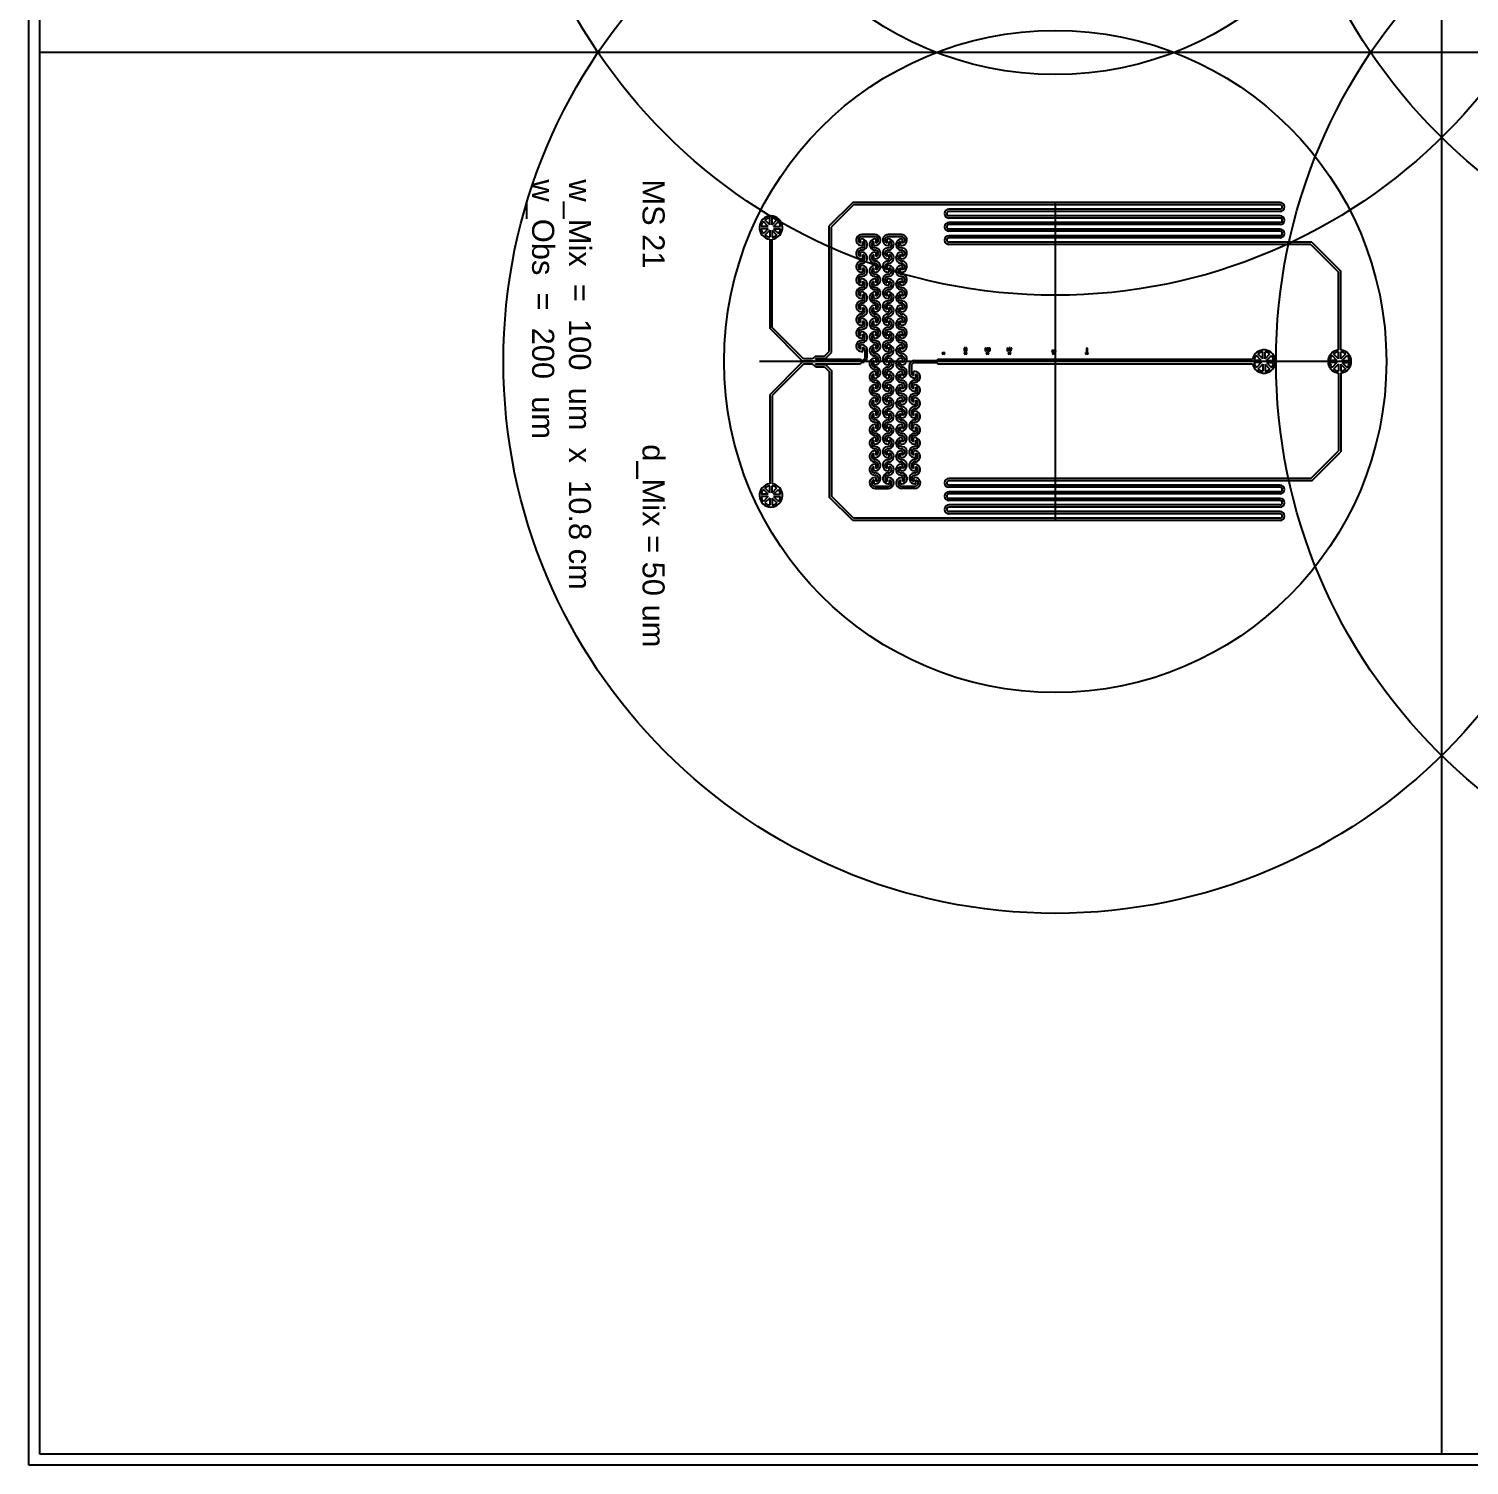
# Model space of a CAD drawing. Header units: millimetres. Extents: x 45556 to 173556, y 25313 to 153313.
# Drawn here: x 45556 to 110806, y 25313 to 90384 of the extents above; entities that cross this region are included whole.
import ezdxf

# ---------------------------------------------------------------- set-up
doc = ezdxf.new("R2010")
doc.units = ezdxf.units.MM
doc.layers.add('CLEAR', color=140, linetype='Continuous')
doc.layers.add('MASK', color=20, linetype='Continuous')
doc.styles.get("Standard").update_dxf_attribs({"font": 'arial.ttf'})

msp = doc.modelspace()

# ---------------------------------------------------------------- linework, layer by layer
for p, q in [((109556, 152813), (109556, 25813)), ((173056, 89313), (46056, 89313)), ((92056, 82513), (92056, 68113)), ((105463, 75313), (78650, 75313))]:
    msp.add_line(p, q)
for centre, radius in [((92056, 103313), 25000), ((127056, 103313), 25000), ((92056, 103313), 15000), ((92056, 75313), 25000), ((127056, 75313), 25000), ((92056, 75313), 15000)]:
    msp.add_circle(centre, radius)
at = {"layer": 'CLEAR'}
for p, q in [((45556, 25313), (45556, 153313)), ((82879, 82513), (81820, 81455)), ((82920, 82413), (81920, 81413)), ((102241, 82513), (82879, 82513)), ((102241, 82413), (82920, 82413)), ((102241, 82213), (87238, 82213)), ((102241, 82113), (87238, 82113)), ((102241, 81913), (87238, 81913)), ((102241, 81813), (87238, 81813)), ((102241, 81613), (87238, 81613)), ((81820, 75767), (81820, 81455)), ((81920, 75726), (81920, 81413)), ((83888, 81063), (83288, 81063)), ((83888, 80963), (83288, 80963)), ((85088, 81063), (84488, 81063)), ((85088, 80963), (84488, 80963)), ((102241, 81513), (87238, 81513)), ((102241, 81313), (87238, 81313)), ((102241, 81213), (87238, 81213)), ((102241, 81013), (87238, 81013)), ((102241, 80913), (87238, 80913)), ((79125, 80857), (79125, 76816)), ((79225, 76857), (79225, 80857)), ((83238, 80672), (83238, 80858)), ((83238, 80672), (83238, 80858)), ((83238, 80072), (83238, 80258)), ((83238, 80072), (83238, 80258)), ((83338, 80568), (83338, 80755)), ((83338, 80568), (83338, 80755)), ((83838, 80568), (83838, 80755)), ((83838, 80568), (83838, 80755)), ((83938, 80672), (83938, 80858)), ((83938, 80672), (83938, 80858)), ((83938, 80072), (83938, 80258)), ((83938, 80072), (83938, 80258)), ((84438, 80672), (84438, 80858)), ((84438, 80672), (84438, 80858)), ((84438, 80072), (84438, 80258)), ((84438, 80072), (84438, 80258)), ((84538, 80568), (84538, 80755)), ((84538, 80568), (84538, 80755)), ((85038, 80568), (85038, 80755)), ((85038, 80568), (85038, 80755)), ((85138, 80672), (85138, 80858)), ((85138, 80672), (85138, 80858)), ((85138, 80072), (85138, 80258)), ((85138, 80072), (85138, 80258)), ((103679, 80713), (87238, 80713)), ((103638, 80613), (87238, 80613)), ((103638, 80613), (104888, 79363)), ((103679, 80713), (104988, 79405)), ((83238, 79472), (83238, 79658)), ((83238, 79472), (83238, 79658)), ((83338, 79968), (83338, 80155)), ((83338, 79968), (83338, 80155)), ((83838, 79968), (83838, 80155)), ((83838, 79968), (83838, 80155)), ((83938, 79472), (83938, 79658)), ((83938, 79472), (83938, 79658)), ((84438, 79472), (84438, 79658)), ((84438, 79472), (84438, 79658)), ((84538, 79968), (84538, 80155)), ((84538, 79968), (84538, 80155)), ((85038, 79968), (85038, 80155)), ((85038, 79968), (85038, 80155)), ((85138, 79472), (85138, 79658)), ((85138, 79472), (85138, 79658)), ((83238, 78872), (83238, 79058)), ((83238, 78872), (83238, 79058)), ((83338, 79368), (83338, 79555)), ((83338, 79368), (83338, 79555)), ((83338, 78768), (83338, 78955)), ((83338, 78768), (83338, 78955)), ((83838, 79368), (83838, 79555)), ((83838, 79368), (83838, 79555)), ((83838, 78768), (83838, 78955)), ((83838, 78768), (83838, 78955)), ((83938, 78872), (83938, 79058)), ((83938, 78872), (83938, 79058)), ((84438, 78872), (84438, 79058)), ((84438, 78872), (84438, 79058)), ((84538, 79368), (84538, 79555)), ((84538, 79368), (84538, 79555)), ((84538, 78768), (84538, 78955)), ((84538, 78768), (84538, 78955)), ((85038, 79368), (85038, 79555)), ((85038, 79368), (85038, 79555)), ((85038, 78768), (85038, 78955)), ((85038, 78768), (85038, 78955)), ((85138, 78872), (85138, 79058)), ((85138, 78872), (85138, 79058)), ((104888, 75836), (104888, 79363)), ((104888, 75836), (104888, 79363)), ((104988, 75836), (104988, 79405)), ((104988, 75836), (104988, 79405)), ((83238, 78272), (83238, 78458)), ((83238, 78272), (83238, 78458)), ((83338, 78168), (83338, 78355)), ((83338, 78168), (83338, 78355)), ((83838, 78168), (83838, 78355)), ((83838, 78168), (83838, 78355)), ((83938, 78272), (83938, 78458)), ((83938, 78272), (83938, 78458)), ((84438, 78272), (84438, 78458)), ((84438, 78272), (84438, 78458)), ((84538, 78168), (84538, 78355)), ((84538, 78168), (84538, 78355)), ((85038, 78168), (85038, 78355)), ((85038, 78168), (85038, 78355)), ((85138, 78272), (85138, 78458)), ((85138, 78272), (85138, 78458)), ((83238, 77672), (83238, 77858)), ((83238, 77672), (83238, 77858)), ((83338, 77568), (83338, 77755)), ((83338, 77568), (83338, 77755)), ((83838, 77568), (83838, 77755)), ((83838, 77568), (83838, 77755)), ((83938, 77672), (83938, 77858)), ((83938, 77672), (83938, 77858)), ((84438, 77672), (84438, 77858)), ((84438, 77672), (84438, 77858)), ((84538, 77568), (84538, 77755)), ((84538, 77568), (84538, 77755)), ((85038, 77568), (85038, 77755)), ((85038, 77568), (85038, 77755)), ((85138, 77672), (85138, 77858)), ((85138, 77672), (85138, 77858)), ((83238, 77072), (83238, 77258)), ((83238, 77072), (83238, 77258)), ((83338, 76968), (83338, 77155)), ((83338, 76968), (83338, 77155)), ((83838, 76968), (83838, 77155)), ((83838, 76968), (83838, 77155)), ((83938, 77072), (83938, 77258)), ((83938, 77072), (83938, 77258)), ((84438, 77072), (84438, 77258)), ((84438, 77072), (84438, 77258)), ((84538, 76968), (84538, 77155)), ((84538, 76968), (84538, 77155)), ((85038, 76968), (85038, 77155)), ((85038, 76968), (85038, 77155)), ((85138, 77072), (85138, 77258)), ((85138, 77072), (85138, 77258)), ((80608, 75333), (79125, 76816)), ((80649, 75433), (79225, 76857)), ((83238, 76472), (83238, 76658)), ((83238, 76472), (83238, 76658)), ((83338, 76368), (83338, 76555)), ((83338, 76368), (83338, 76555)), ((83838, 76368), (83838, 76555)), ((83838, 76368), (83838, 76555)), ((83938, 76472), (83938, 76658)), ((83938, 76472), (83938, 76658)), ((84438, 76472), (84438, 76658)), ((84438, 76472), (84438, 76658)), ((84538, 76368), (84538, 76555)), ((84538, 76368), (84538, 76555)), ((85038, 76368), (85038, 76555)), ((85038, 76368), (85038, 76555)), ((85138, 76472), (85138, 76658)), ((85138, 76472), (85138, 76658)), ((81606, 75553), (81820, 75767)), ((81648, 75453), (81920, 75726)), ((83238, 75872), (83238, 76058)), ((83238, 75872), (83238, 76058)), ((83338, 75768), (83338, 75955)), ((83338, 75768), (83338, 75955)), ((83438, 75513), (83438, 75813)), ((83538, 75513), (83538, 75813)), ((83838, 75768), (83838, 75955)), ((83838, 75768), (83838, 75955)), ((83938, 75872), (83938, 76058)), ((83938, 75872), (83938, 76058)), ((84438, 75872), (84438, 76058)), ((84438, 75872), (84438, 76058)), ((84538, 75768), (84538, 75955)), ((84538, 75768), (84538, 75955)), ((85038, 75768), (85038, 75955)), ((85038, 75768), (85038, 75955)), ((85138, 75872), (85138, 76058)), ((85138, 75872), (85138, 76058)), ((86988, 75613), (86928, 75717)), ((86928, 75717), (87048, 75717)), ((87048, 75717), (86988, 75613)), ((87968, 75929), (87928, 75929)), ((87928, 75929), (87928, 75779)), ((87928, 75779), (87968, 75779)), ((87988, 75613), (87928, 75717)), ((87928, 75717), (88048, 75717)), ((87968, 75779), (87968, 75929)), ((88048, 75717), (87988, 75613)), ((88048, 75929), (88008, 75929)), ((88008, 75929), (88008, 75779)), ((88008, 75779), (88048, 75779)), ((88048, 75779), (88048, 75929)), ((88888, 75779), (88888, 75929)), ((88888, 75929), (88928, 75929)), ((88928, 75779), (88888, 75779)), ((88928, 75929), (88928, 75779)), ((88988, 75613), (88928, 75717)), ((88928, 75717), (89048, 75717)), ((88968, 75779), (88968, 75929)), ((88968, 75929), (89008, 75929)), ((88968, 75779), (89008, 75779)), ((89048, 75717), (88988, 75613)), ((89008, 75929), (89008, 75779)), ((89048, 75779), (89048, 75929)), ((89048, 75929), (89088, 75929)), ((89088, 75779), (89048, 75779)), ((89088, 75929), (89088, 75779)), ((89888, 75779), (89888, 75929)), ((89888, 75929), (89928, 75929)), ((89928, 75779), (89888, 75779)), ((89928, 75929), (89928, 75779)), ((89988, 75613), (89928, 75717)), ((89928, 75717), (90048, 75717)), ((90009, 75929), (89968, 75929)), ((89968, 75929), (90008, 75779)), ((90048, 75717), (89988, 75613)), ((90008, 75779), (90048, 75779)), ((90009, 75929), (90028, 75859)), ((90028, 75859), (90046, 75929)), ((90046, 75929), (90088, 75929)), ((90048, 75779), (90088, 75929)), ((92078, 75809), (91898, 75809)), ((91898, 75809), (91898, 75759)), ((91898, 75759), (92078, 75759)), ((91988, 75613), (91928, 75717)), ((91928, 75717), (92048, 75717)), ((92048, 75717), (91988, 75613)), ((92078, 75759), (92078, 75809)), ((93490, 75613), (93430, 75717)), ((93430, 75717), (93550, 75717)), ((93515, 75922), (93465, 75922)), ((93465, 75922), (93465, 75742)), ((93465, 75742), (93515, 75742)), ((93550, 75717), (93490, 75613)), ((93515, 75742), (93515, 75922)), ((80608, 75293), (79125, 73810)), ((80649, 75193), (79225, 73769)), ((81148, 75333), (80608, 75333)), ((81148, 75293), (80608, 75293)), ((81055, 75433), (80649, 75433)), ((81055, 75193), (80649, 75193)), ((81198, 75553), (81055, 75433)), ((81198, 75073), (81055, 75193)), ((81148, 75293), (81148, 75333)), ((81198, 75553), (81606, 75553)), ((81198, 75453), (81648, 75453)), ((81198, 75413), (81198, 75453)), ((81198, 75413), (83238, 75413)), ((81198, 75213), (83238, 75213)), ((81198, 75173), (81198, 75213)), ((81198, 75173), (81648, 75173)), ((81198, 75073), (81606, 75073)), ((81606, 75073), (81820, 74859)), ((81648, 75173), (81920, 74900)), ((83288, 75363), (83238, 75413)), ((83288, 75263), (83238, 75213)), ((83838, 75168), (83838, 75355)), ((83838, 75168), (83838, 75355)), ((83938, 75272), (83938, 75458)), ((83938, 75272), (83938, 75458)), ((84438, 75272), (84438, 75458)), ((84438, 75272), (84438, 75458)), ((84538, 75168), (84538, 75355)), ((84538, 75168), (84538, 75355)), ((85038, 75168), (85038, 75355)), ((85038, 75168), (85038, 75355)), ((85138, 75272), (85138, 75458)), ((85138, 75272), (85138, 75458)), ((85438, 75113), (85438, 74813)), ((85538, 75113), (85538, 74813)), ((85688, 75363), (86688, 75363)), ((85688, 75263), (86688, 75263)), ((86688, 75363), (86738, 75413)), ((86688, 75263), (86738, 75213)), ((86738, 75413), (100993, 75413)), ((86738, 75213), (100993, 75213)), ((81820, 74859), (81820, 69172)), ((81920, 74900), (81920, 69213)), ((83838, 74568), (83838, 74755)), ((83838, 74568), (83838, 74755)), ((83938, 74672), (83938, 74858)), ((83938, 74672), (83938, 74858)), ((84438, 74672), (84438, 74858)), ((84438, 74672), (84438, 74858)), ((84538, 74568), (84538, 74755)), ((84538, 74568), (84538, 74755)), ((85038, 74568), (85038, 74755)), ((85038, 74568), (85038, 74755)), ((85138, 74672), (85138, 74858)), ((85138, 74672), (85138, 74858)), ((85638, 74672), (85638, 74858)), ((85638, 74672), (85638, 74858)), ((85738, 74568), (85738, 74755)), ((85738, 74568), (85738, 74755)), ((104888, 74791), (104888, 71263)), ((104988, 74791), (104988, 71222)), ((79125, 73810), (79125, 69769)), ((79225, 73769), (79225, 69769)), ((83838, 73968), (83838, 74155)), ((83838, 73968), (83838, 74155)), ((83938, 74072), (83938, 74258)), ((83938, 74072), (83938, 74258)), ((84438, 74072), (84438, 74258)), ((84438, 74072), (84438, 74258)), ((84538, 73968), (84538, 74155)), ((84538, 73968), (84538, 74155)), ((85038, 73968), (85038, 74155)), ((85038, 73968), (85038, 74155)), ((85138, 74072), (85138, 74258)), ((85138, 74072), (85138, 74258)), ((85638, 74072), (85638, 74258)), ((85638, 74072), (85638, 74258)), ((85738, 73968), (85738, 74155)), ((85738, 73968), (85738, 74155)), ((83838, 73368), (83838, 73555)), ((83838, 73368), (83838, 73555)), ((83938, 73472), (83938, 73658)), ((83938, 73472), (83938, 73658)), ((84438, 73472), (84438, 73658)), ((84438, 73472), (84438, 73658)), ((84538, 73368), (84538, 73555)), ((84538, 73368), (84538, 73555)), ((85038, 73368), (85038, 73555)), ((85038, 73368), (85038, 73555)), ((85138, 73472), (85138, 73658)), ((85138, 73472), (85138, 73658)), ((85638, 73472), (85638, 73658)), ((85638, 73472), (85638, 73658)), ((85738, 73368), (85738, 73555)), ((85738, 73368), (85738, 73555)), ((83838, 72768), (83838, 72955)), ((83838, 72768), (83838, 72955)), ((83938, 72872), (83938, 73058)), ((83938, 72872), (83938, 73058)), ((83938, 72272), (83938, 72458)), ((83938, 72272), (83938, 72458)), ((84438, 72872), (84438, 73058)), ((84438, 72872), (84438, 73058)), ((84438, 72272), (84438, 72458)), ((84438, 72272), (84438, 72458)), ((84538, 72768), (84538, 72955)), ((84538, 72768), (84538, 72955)), ((85038, 72768), (85038, 72955)), ((85038, 72768), (85038, 72955)), ((85138, 72872), (85138, 73058)), ((85138, 72872), (85138, 73058)), ((85138, 72272), (85138, 72458)), ((85138, 72272), (85138, 72458)), ((85638, 72872), (85638, 73058)), ((85638, 72872), (85638, 73058)), ((85638, 72272), (85638, 72458)), ((85638, 72272), (85638, 72458)), ((85738, 72768), (85738, 72955)), ((85738, 72768), (85738, 72955)), ((83838, 72168), (83838, 72355)), ((83838, 72168), (83838, 72355)), ((83938, 71672), (83938, 71858)), ((83938, 71672), (83938, 71858)), ((84438, 71672), (84438, 71858)), ((84438, 71672), (84438, 71858)), ((84538, 72168), (84538, 72355)), ((84538, 72168), (84538, 72355)), ((85038, 72168), (85038, 72355)), ((85038, 72168), (85038, 72355)), ((85138, 71672), (85138, 71858)), ((85138, 71672), (85138, 71858)), ((85638, 71672), (85638, 71858)), ((85638, 71672), (85638, 71858)), ((85738, 72168), (85738, 72355)), ((85738, 72168), (85738, 72355)), ((83838, 71568), (83838, 71755)), ((83838, 71568), (83838, 71755)), ((83838, 70968), (83838, 71155)), ((83838, 70968), (83838, 71155)), ((83938, 71072), (83938, 71258)), ((83938, 71072), (83938, 71258)), ((84438, 71072), (84438, 71258)), ((84438, 71072), (84438, 71258)), ((84538, 71568), (84538, 71755)), ((84538, 71568), (84538, 71755)), ((84538, 70968), (84538, 71155)), ((84538, 70968), (84538, 71155)), ((85038, 71568), (85038, 71755)), ((85038, 71568), (85038, 71755)), ((85038, 70968), (85038, 71155)), ((85038, 70968), (85038, 71155)), ((85138, 71072), (85138, 71258)), ((85138, 71072), (85138, 71258)), ((85638, 71072), (85638, 71258)), ((85638, 71072), (85638, 71258)), ((85738, 71568), (85738, 71755)), ((85738, 71568), (85738, 71755)), ((85738, 70968), (85738, 71155)), ((85738, 70968), (85738, 71155)), ((103638, 70013), (104888, 71263)), ((103679, 69913), (104988, 71222)), ((83838, 70368), (83838, 70555)), ((83838, 70368), (83838, 70555)), ((83938, 70472), (83938, 70658)), ((83938, 70472), (83938, 70658)), ((84438, 70472), (84438, 70658)), ((84438, 70472), (84438, 70658)), ((84538, 70368), (84538, 70555)), ((84538, 70368), (84538, 70555)), ((85038, 70368), (85038, 70555)), ((85038, 70368), (85038, 70555)), ((85138, 70472), (85138, 70658)), ((85138, 70472), (85138, 70658)), ((85638, 70472), (85638, 70658)), ((85638, 70472), (85638, 70658)), ((85738, 70368), (85738, 70555)), ((85738, 70368), (85738, 70555)), ((83844, 69768), (83844, 69955)), ((83844, 69768), (83844, 69955)), ((83944, 69872), (83944, 70058)), ((83944, 69872), (83944, 70058)), ((84444, 69872), (84444, 70058)), ((84444, 69872), (84444, 70058)), ((84544, 69768), (84544, 69955)), ((84544, 69768), (84544, 69955)), ((85044, 69768), (85044, 69955)), ((85044, 69768), (85044, 69955)), ((85144, 69872), (85144, 70058)), ((85144, 69872), (85144, 70058)), ((85644, 69872), (85644, 70058)), ((85644, 69872), (85644, 70058)), ((85744, 69768), (85744, 69955)), ((85744, 69768), (85744, 69955)), ((103638, 70013), (87238, 70013)), ((103679, 69913), (87238, 69913)), ((82879, 68113), (81820, 69172)), ((82920, 68213), (81920, 69213)), ((83894, 69663), (84494, 69663)), ((83894, 69563), (84494, 69563)), ((84494, 69563), (83894, 69563)), ((85094, 69663), (85694, 69663)), ((85694, 69563), (85094, 69563)), ((102241, 69713), (87238, 69713)), ((102241, 69613), (87238, 69613)), ((102241, 69413), (87238, 69413)), ((102241, 69313), (87238, 69313)), ((102241, 69113), (87238, 69113)), ((102241, 69013), (87238, 69013)), ((102241, 68813), (87238, 68813)), ((102241, 68713), (87238, 68713)), ((102241, 68513), (87238, 68513)), ((102241, 68113), (82879, 68113)), ((102241, 68213), (82920, 68213)), ((102241, 68413), (87238, 68413)), ((173556, 25313), (45556, 25313))]:
    msp.add_line(p, q, dxfattribs=at)
for centre, radius, start, end in [((102241, 82313), 200, 270, 90), ((102241, 82313), 100, 270, 90), ((79175, 81380), 525, 275.46502, 264.53498), ((87238, 82013), 200, 90, 270), ((87238, 81413), 200, 90, 270), ((87238, 82013), 100, 90, 270), ((102241, 81713), 200, 270, 90), ((102241, 81713), 100, 270, 90), ((83288, 80813), 250, 90, 281.53696), ((83288, 80813), 150, 90, 250.52878), ((83888, 80813), 250, 258.46304, 90), ((83888, 80813), 150, 289.47122, 90), ((84488, 80813), 250, 90, 281.53696), ((84488, 80813), 150, 90, 250.52878), ((85088, 80813), 250, 258.46304, 90), ((85088, 80813), 150, 289.47122, 90), ((87238, 80813), 200, 90, 270), ((87238, 81413), 100, 90, 270), ((87238, 80813), 100, 90, 270), ((102241, 81113), 200, 270, 90), ((102241, 81113), 100, 270, 90), ((83288, 80213), 250, 90, 281.53696), ((83288, 80213), 150, 90, 250.52878), ((83288, 80613), 250, 270, 101.53696), ((83288, 80013), 250, 270, 101.53696), ((83288, 80613), 150, 270, 70.52878), ((83888, 80613), 250, 78.46304, 270), ((83888, 80013), 250, 78.46304, 270), ((83888, 80613), 150, 109.47122, 270), ((83888, 80213), 250, 258.46304, 90), ((83888, 80213), 150, 289.47122, 90), ((84488, 80213), 250, 90, 281.53696), ((84488, 80213), 150, 90, 250.52878), ((84488, 80613), 250, 270, 101.53696), ((84488, 80013), 250, 270, 101.53696), ((84488, 80613), 150, 270, 70.52878), ((85088, 80613), 250, 78.46304, 270), ((85088, 80013), 250, 78.46304, 270), ((85088, 80613), 150, 109.47122, 270), ((85088, 80213), 250, 258.46304, 90), ((85088, 80213), 150, 289.47122, 90), ((83288, 79613), 250, 90, 281.53696), ((83288, 79613), 150, 90, 250.52878), ((83288, 79413), 250, 270, 101.53696), ((83288, 80013), 150, 270, 70.52878), ((83888, 79413), 250, 78.46304, 270), ((83888, 80013), 150, 109.47122, 270), ((83888, 79613), 250, 258.46304, 90), ((83888, 79613), 150, 289.47122, 90), ((84488, 79613), 250, 90, 281.53696), ((84488, 79613), 150, 90, 250.52878), ((84488, 79413), 250, 270, 101.53696), ((84488, 80013), 150, 270, 70.52878), ((85088, 79413), 250, 78.46304, 270), ((85088, 80013), 150, 109.47122, 270), ((85088, 79613), 250, 258.46304, 90), ((85088, 79613), 150, 289.47122, 90), ((83288, 79013), 250, 90, 281.53696), ((83288, 79013), 150, 90, 250.52878), ((83288, 78813), 250, 270, 101.53696), ((83288, 79413), 150, 270, 70.52878), ((83288, 78813), 150, 270, 70.52878), ((83888, 78813), 250, 78.46304, 270), ((83888, 79413), 150, 109.47122, 270), ((83888, 78813), 150, 109.47122, 270), ((83888, 79013), 250, 258.46304, 90), ((83888, 79013), 150, 289.47122, 90), ((84488, 79013), 250, 90, 281.53696), ((84488, 79013), 150, 90, 250.52878), ((84488, 78813), 250, 270, 101.53696), ((84488, 79413), 150, 270, 70.52878), ((84488, 78813), 150, 270, 70.52878), ((85088, 78813), 250, 78.46304, 270), ((85088, 79413), 150, 109.47122, 270), ((85088, 78813), 150, 109.47122, 270), ((85088, 79013), 250, 258.46304, 90), ((85088, 79013), 150, 289.47122, 90), ((83288, 78413), 250, 90, 281.53696), ((83288, 78413), 150, 90, 250.52878), ((83288, 78213), 250, 270, 101.53696), ((83288, 78213), 150, 270, 70.52878), ((83888, 78213), 250, 78.46304, 270), ((83888, 78213), 150, 109.47122, 270), ((83888, 78413), 250, 258.46304, 90), ((83888, 78413), 150, 289.47122, 90), ((84488, 78413), 250, 90, 281.53696), ((84488, 78413), 150, 90, 250.52878), ((84488, 78213), 250, 270, 101.53696), ((84488, 78213), 150, 270, 70.52878), ((85088, 78213), 250, 78.46304, 270), ((85088, 78213), 150, 109.47122, 270), ((85088, 78413), 250, 258.46304, 90), ((85088, 78413), 150, 289.47122, 90), ((83288, 77813), 250, 90, 281.53696), ((83288, 77813), 150, 90, 250.52878), ((83288, 77613), 250, 270, 101.53696), ((83288, 77613), 150, 270, 70.52878), ((83888, 77613), 250, 78.46304, 270), ((83888, 77613), 150, 109.47122, 270), ((83888, 77813), 250, 258.46304, 90), ((83888, 77813), 150, 289.47122, 90), ((84488, 77813), 250, 90, 281.53696), ((84488, 77813), 150, 90, 250.52878), ((84488, 77613), 250, 270, 101.53696), ((84488, 77613), 150, 270, 70.52878), ((85088, 77613), 250, 78.46304, 270), ((85088, 77613), 150, 109.47122, 270), ((85088, 77813), 250, 258.46304, 90), ((85088, 77813), 150, 289.47122, 90), ((83288, 77213), 250, 90, 281.53696), ((83288, 77213), 150, 90, 250.52878), ((83288, 77013), 250, 270, 101.53696), ((83288, 77013), 150, 270, 70.52878), ((83888, 77013), 250, 78.46304, 270), ((83888, 77013), 150, 109.47122, 270), ((83888, 77213), 250, 258.46304, 90), ((83888, 77213), 150, 289.47122, 90), ((84488, 77213), 250, 90, 281.53696), ((84488, 77213), 150, 90, 250.52878), ((84488, 77013), 250, 270, 101.53696), ((84488, 77013), 150, 270, 70.52878), ((85088, 77013), 250, 78.46304, 270), ((85088, 77013), 150, 109.47122, 270), ((85088, 77213), 250, 258.46304, 90), ((85088, 77213), 150, 289.47122, 90), ((83288, 76613), 250, 90, 281.53696), ((83288, 76613), 150, 90, 250.52878), ((83288, 76413), 250, 270, 101.53696), ((83288, 76413), 150, 270, 70.52878), ((83888, 76413), 250, 78.46304, 270), ((83888, 76413), 150, 109.47122, 270), ((83888, 76613), 250, 258.46304, 90), ((83888, 76613), 150, 289.47122, 90), ((84488, 76613), 250, 90, 281.53696), ((84488, 76613), 150, 90, 250.52878), ((84488, 76413), 250, 270, 101.53696), ((84488, 76413), 150, 270, 70.52878), ((85088, 76413), 250, 78.46304, 270), ((85088, 76413), 150, 109.47122, 270), ((85088, 76613), 250, 258.46304, 90), ((85088, 76613), 150, 289.47122, 90), ((83288, 76013), 250, 90, 281.53696), ((83288, 76013), 150, 90, 250.52878), ((83288, 75813), 250, 0, 101.53696), ((83288, 75813), 150, 0, 70.52878), ((83888, 75813), 250, 78.46304, 270), ((83888, 75813), 150, 109.47122, 270), ((83888, 76013), 250, 258.46304, 90), ((83888, 76013), 150, 289.47122, 90), ((84488, 76013), 250, 90, 281.53696), ((84488, 76013), 150, 90, 250.52878), ((84488, 75813), 250, 270, 101.53696), ((84488, 75813), 150, 270, 70.52878), ((85088, 75813), 250, 78.46304, 270), ((85088, 75813), 150, 109.47122, 270), ((85088, 76013), 250, 258.46304, 90), ((85088, 76013), 150, 289.47122, 90), ((101508, 75313), 525, 190.98058, 169.01942), ((104938, 75313), 525, 95.46502, 264.53498), ((104938, 75313), 525, 275.46502, 84.53498), ((83288, 75513), 250, 270, 0), ((83288, 75513), 150, 270, 0), ((83888, 75213), 250, 78.46304, 270), ((83888, 75213), 150, 109.47122, 270), ((83888, 75413), 250, 258.46304, 90), ((83888, 74813), 250, 258.46304, 90), ((83888, 75413), 150, 289.47122, 90), ((84488, 75413), 250, 90, 281.53696), ((84488, 74813), 250, 90, 281.53696), ((84488, 75413), 150, 90, 250.52878), ((84488, 75213), 250, 270, 101.53696), ((84488, 75213), 150, 270, 70.52878), ((85088, 75213), 250, 78.46304, 270), ((85088, 75213), 150, 109.47122, 270), ((85088, 75413), 250, 258.46304, 90), ((85088, 74813), 250, 258.46304, 90), ((85088, 75413), 150, 289.47122, 90), ((85688, 75113), 250, 90, 180), ((85688, 75113), 150, 90, 180), ((83888, 74613), 250, 78.46304, 270), ((83888, 74613), 150, 109.47122, 270), ((83888, 74213), 250, 258.46304, 90), ((83888, 74813), 150, 289.47122, 90), ((84488, 74213), 250, 90, 281.53696), ((84488, 74813), 150, 90, 250.52878), ((84488, 74613), 250, 270, 101.53696), ((84488, 74613), 150, 270, 70.52878), ((85088, 74613), 250, 78.46304, 270), ((85088, 74613), 150, 109.47122, 270), ((85088, 74213), 250, 258.46304, 90), ((85088, 74813), 150, 289.47122, 90), ((85688, 74813), 250, 180, 281.53696), ((85688, 74213), 250, 90, 281.53696), ((85688, 74813), 150, 180, 250.52878), ((85688, 74613), 250, 270, 101.53696), ((85688, 74613), 150, 270, 70.52878), ((83888, 74013), 250, 78.46304, 270), ((83888, 74013), 150, 109.47122, 270), ((83888, 73613), 250, 258.46304, 90), ((83888, 74213), 150, 289.47122, 90), ((83888, 73613), 150, 289.47122, 90), ((84488, 73613), 250, 90, 281.53696), ((84488, 74213), 150, 90, 250.52878), ((84488, 73613), 150, 90, 250.52878), ((84488, 74013), 250, 270, 101.53696), ((84488, 74013), 150, 270, 70.52878), ((85088, 74013), 250, 78.46304, 270), ((85088, 74013), 150, 109.47122, 270), ((85088, 73613), 250, 258.46304, 90), ((85088, 74213), 150, 289.47122, 90), ((85088, 73613), 150, 289.47122, 90), ((85688, 73613), 250, 90, 281.53696), ((85688, 74213), 150, 90, 250.52878), ((85688, 73613), 150, 90, 250.52878), ((85688, 74013), 250, 270, 101.53696), ((85688, 74013), 150, 270, 70.52878), ((83888, 73413), 250, 78.46304, 270), ((83888, 73413), 150, 109.47122, 270), ((83888, 73013), 250, 258.46304, 90), ((83888, 73013), 150, 289.47122, 90), ((84488, 73013), 250, 90, 281.53696), ((84488, 73013), 150, 90, 250.52878), ((84488, 73413), 250, 270, 101.53696), ((84488, 73413), 150, 270, 70.52878), ((85088, 73413), 250, 78.46304, 270), ((85088, 73413), 150, 109.47122, 270), ((85088, 73013), 250, 258.46304, 90), ((85088, 73013), 150, 289.47122, 90), ((85688, 73013), 250, 90, 281.53696), ((85688, 73013), 150, 90, 250.52878), ((85688, 73413), 250, 270, 101.53696), ((85688, 73413), 150, 270, 70.52878), ((83888, 72813), 250, 78.46304, 270), ((83888, 72213), 250, 78.46304, 270), ((83888, 72813), 150, 109.47122, 270), ((83888, 72413), 250, 258.46304, 90), ((83888, 72413), 150, 289.47122, 90), ((84488, 72413), 250, 90, 281.53696), ((84488, 72413), 150, 90, 250.52878), ((84488, 72813), 250, 270, 101.53696), ((84488, 72213), 250, 270, 101.53696), ((84488, 72813), 150, 270, 70.52878), ((85088, 72813), 250, 78.46304, 270), ((85088, 72213), 250, 78.46304, 270), ((85088, 72813), 150, 109.47122, 270), ((85088, 72413), 250, 258.46304, 90), ((85088, 72413), 150, 289.47122, 90), ((85688, 72413), 250, 90, 281.53696), ((85688, 72413), 150, 90, 250.52878), ((85688, 72813), 250, 270, 101.53696), ((85688, 72213), 250, 270, 101.53696), ((85688, 72813), 150, 270, 70.52878), ((83888, 71613), 250, 78.46304, 270), ((83888, 72213), 150, 109.47122, 270), ((83888, 71813), 250, 258.46304, 90), ((83888, 71813), 150, 289.47122, 90), ((84488, 71813), 250, 90, 281.53696), ((84488, 71813), 150, 90, 250.52878), ((84488, 71613), 250, 270, 101.53696), ((84488, 72213), 150, 270, 70.52878), ((85088, 71613), 250, 78.46304, 270), ((85088, 72213), 150, 109.47122, 270), ((85088, 71813), 250, 258.46304, 90), ((85088, 71813), 150, 289.47122, 90), ((85688, 71813), 250, 90, 281.53696), ((85688, 71813), 150, 90, 250.52878), ((85688, 71613), 250, 270, 101.53696), ((85688, 72213), 150, 270, 70.52878), ((83888, 71013), 250, 78.46304, 270), ((83888, 71613), 150, 109.47122, 270), ((83888, 71013), 150, 109.47122, 270), ((83888, 71213), 250, 258.46304, 90), ((83888, 71213), 150, 289.47122, 90), ((84488, 71213), 250, 90, 281.53696), ((84488, 71213), 150, 90, 250.52878), ((84488, 71013), 250, 270, 101.53696), ((84488, 71613), 150, 270, 70.52878), ((84488, 71013), 150, 270, 70.52878), ((85088, 71013), 250, 78.46304, 270), ((85088, 71613), 150, 109.47122, 270), ((85088, 71013), 150, 109.47122, 270), ((85088, 71213), 250, 258.46304, 90), ((85088, 71213), 150, 289.47122, 90), ((85688, 71213), 250, 90, 281.53696), ((85688, 71213), 150, 90, 250.52878), ((85688, 71013), 250, 270, 101.53696), ((85688, 71613), 150, 270, 70.52878), ((85688, 71013), 150, 270, 70.52878), ((83888, 70413), 250, 78.46304, 270), ((83888, 70413), 150, 109.47122, 270), ((83888, 70613), 250, 258.46304, 90), ((83888, 70613), 150, 289.47122, 90), ((84488, 70613), 250, 90, 281.53696), ((84488, 70613), 150, 90, 250.52878), ((84488, 70413), 250, 270, 101.53696), ((84488, 70413), 150, 270, 70.52878), ((85088, 70413), 250, 78.46304, 270), ((85088, 70413), 150, 109.47122, 270), ((85088, 70613), 250, 258.46304, 90), ((85088, 70613), 150, 289.47122, 90), ((85688, 70613), 250, 90, 281.53696), ((85688, 70613), 150, 90, 250.52878), ((85688, 70413), 250, 270, 101.53696), ((85688, 70413), 150, 270, 70.52878), ((83894, 69813), 250, 78.46304, 270), ((83894, 69813), 150, 109.47122, 270), ((83894, 70013), 250, 258.46304, 90), ((83894, 70013), 150, 289.47122, 90), ((84494, 70013), 250, 90, 281.53696), ((84494, 70013), 150, 90, 250.52878), ((84494, 69813), 250, 270, 101.53696), ((84494, 69813), 150, 270, 70.52878), ((85094, 69813), 250, 78.46304, 270), ((85094, 69813), 150, 109.47122, 270), ((85094, 70013), 250, 258.46304, 90), ((85094, 70013), 150, 289.47122, 90), ((85694, 70013), 250, 90, 281.53696), ((85694, 70013), 150, 90, 250.52878), ((85694, 69813), 250, 270, 101.53696), ((85694, 69813), 150, 270, 70.52878), ((87238, 69813), 200, 90, 270), ((87238, 69813), 100, 90, 270), ((79175, 69246), 525, 95.46502, 84.53498), ((87238, 69213), 200, 90, 270), ((87238, 69213), 100, 90, 270), ((102241, 69513), 200, 270, 90), ((102241, 69513), 100, 270, 90), ((87238, 68613), 200, 90, 270), ((87238, 68613), 100, 90, 270), ((102241, 68913), 200, 270, 90), ((102241, 68913), 100, 270, 90), ((102241, 68313), 200, 270, 90), ((102241, 68313), 100, 270, 90)]:
    msp.add_arc(centre, radius, start, end, dxfattribs=at)
at = {"layer": 'MASK'}
for p, q in [((46056, 25813), (46056, 152813)), ((79054, 81430), (78831, 81653)), ((79125, 81501), (78901, 81724)), ((79125, 81501), (79125, 81816)), ((79225, 81501), (79225, 81816)), ((79225, 81501), (79448, 81724)), ((79295, 81430), (79519, 81653)), ((79054, 81430), (78738, 81430)), ((79054, 81330), (78738, 81330)), ((79054, 81330), (78831, 81107)), ((79125, 81260), (78901, 81036)), ((79125, 81260), (79125, 80944)), ((79225, 81260), (79448, 81036)), ((79225, 81260), (79225, 80944)), ((79295, 81430), (79611, 81430)), ((79295, 81330), (79519, 81107)), ((79295, 81330), (79611, 81330)), ((101458, 75434), (101458, 75750)), ((101558, 75434), (101558, 75750)), ((104888, 75434), (104888, 75750)), ((104987, 75434), (104987, 75750)), ((101387, 75363), (101072, 75363)), ((101387, 75263), (101072, 75263)), ((101387, 75363), (101164, 75587)), ((101387, 75263), (101164, 75040)), ((101458, 75434), (101235, 75657)), ((101458, 75193), (101235, 74969)), ((101458, 75193), (101458, 74877)), ((101558, 75434), (101781, 75657)), ((101558, 75193), (101781, 74969)), ((101558, 75193), (101558, 74877)), ((101628, 75363), (101852, 75587)), ((101628, 75363), (101944, 75363)), ((101628, 75263), (101852, 75040)), ((101628, 75263), (101944, 75263)), ((104817, 75363), (104501, 75363)), ((104817, 75263), (104501, 75263)), ((104817, 75363), (104594, 75587)), ((104817, 75263), (104594, 75040)), ((104888, 75434), (104664, 75657)), ((104888, 75193), (104664, 74969)), ((104888, 75193), (104888, 74877)), ((104987, 75434), (105211, 75657)), ((104987, 75193), (105211, 74969)), ((104987, 75193), (104987, 74877)), ((105058, 75363), (105281, 75587)), ((105058, 75363), (105374, 75363)), ((105058, 75263), (105281, 75040)), ((105058, 75263), (105374, 75263)), ((79054, 69296), (78738, 69296)), ((79054, 69196), (78738, 69196)), ((79054, 69296), (78831, 69520)), ((79054, 69196), (78831, 68973)), ((79125, 69367), (78901, 69590)), ((79125, 69367), (79125, 69683)), ((79225, 69367), (79225, 69683)), ((79225, 69367), (79448, 69590)), ((79295, 69296), (79519, 69520)), ((79295, 69296), (79611, 69296)), ((79295, 69196), (79519, 68973)), ((79295, 69196), (79611, 69196)), ((79125, 69126), (78901, 68903)), ((79125, 69126), (79125, 68810)), ((79225, 69126), (79448, 68903)), ((79225, 69126), (79225, 68810)), ((173056, 25813), (46056, 25813))]:
    msp.add_line(p, q, dxfattribs=at)
for centre, start, end in [((79175, 81380), 141.52417, 173.47583), ((79175, 81380), 96.52417, 128.47583), ((79175, 81380), 51.52417, 83.47583), ((79175, 81380), 6.52417, 38.47583), ((79175, 81380), 186.52417, 218.47583), ((79175, 81380), 231.52417, 263.47583), ((79175, 81380), 276.52417, 308.47583), ((79175, 81380), 321.52417, 353.47583), ((101508, 75313), 96.52417, 128.47583), ((101508, 75313), 51.52417, 83.47583), ((104938, 75313), 96.52417, 128.47583), ((104938, 75313), 51.52417, 83.47583), ((101508, 75313), 141.52417, 173.47583), ((101508, 75313), 186.52417, 218.47583), ((101508, 75313), 6.52417, 38.47583), ((101508, 75313), 321.52417, 353.47583), ((104938, 75313), 141.52417, 173.47583), ((104938, 75313), 186.52417, 218.47583), ((104938, 75313), 6.52417, 38.47583), ((104938, 75313), 321.52417, 353.47583), ((101508, 75313), 231.52417, 263.47583), ((101508, 75313), 276.52417, 308.47583), ((104938, 75313), 231.52417, 263.47583), ((104938, 75313), 276.52417, 308.47583), ((79175, 69246), 141.52417, 173.47583), ((79175, 69246), 186.52417, 218.47583), ((79175, 69246), 96.52417, 128.47583), ((79175, 69246), 51.52417, 83.47583), ((79175, 69246), 6.52417, 38.47583), ((79175, 69246), 321.52417, 353.47583), ((79175, 69246), 231.52417, 263.47583), ((79175, 69246), 276.52417, 308.47583)]:
    msp.add_arc(centre, 439, start, end, dxfattribs=at)

# ---------------------------------------------------------------- texts
at = {"layer": 'CLEAR', "insert": (74358, 83563), "char_height": 1000, "attachment_point": 1, "rotation": 270}
msp.add_mtext_dynamic_manual_height_columns('MS 21^I^Id_Mix = 50 um\\P\\Pw_Mix  =  100  um  x  10.8 cm\\Pw_Obs  =  200  um', width=21316.86, gutter_width=12.5, heights=[6747], dxfattribs=at)

doc.saveas('drawing.dxf')
